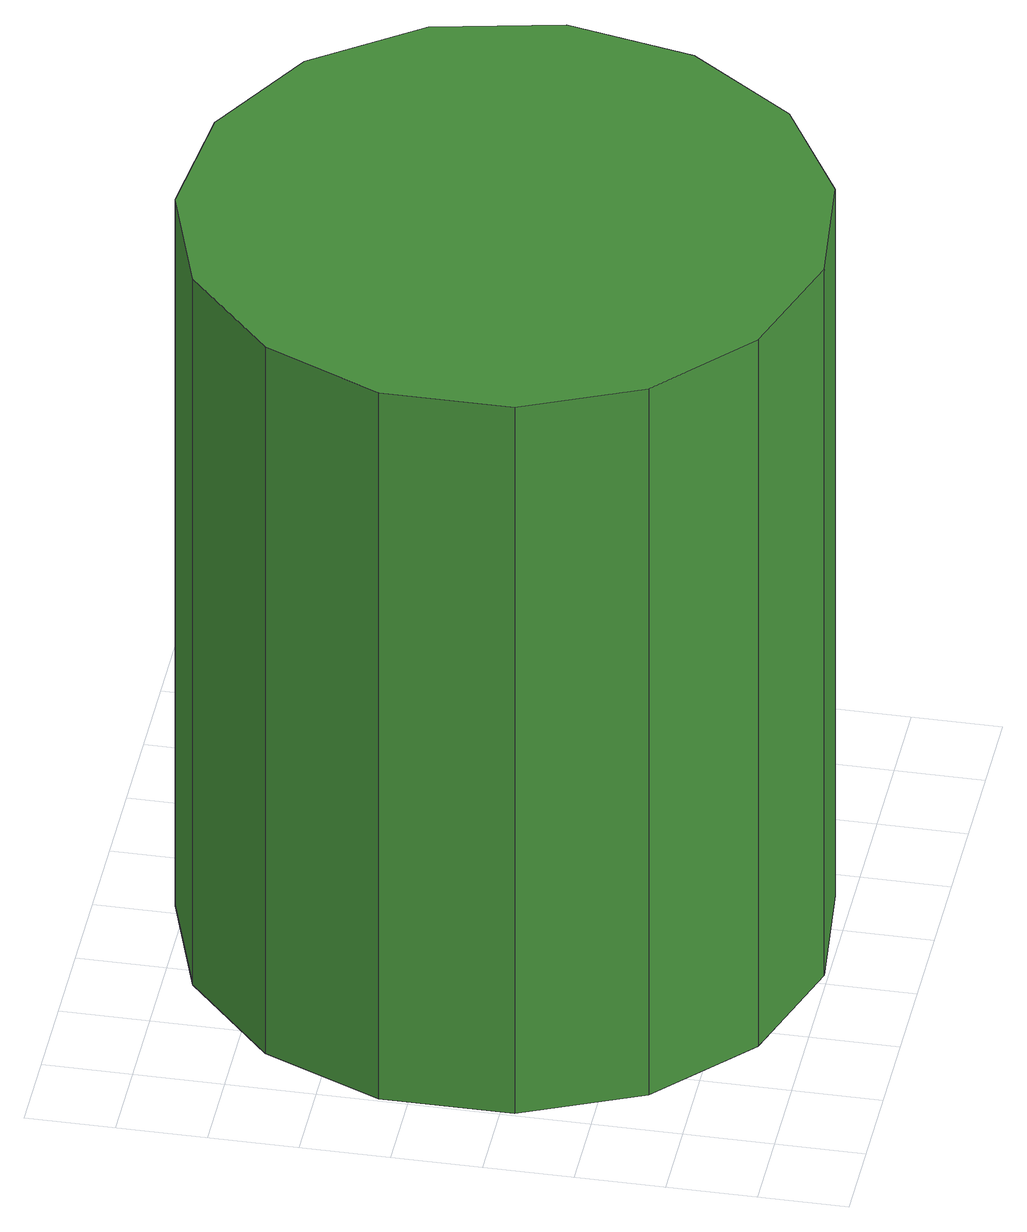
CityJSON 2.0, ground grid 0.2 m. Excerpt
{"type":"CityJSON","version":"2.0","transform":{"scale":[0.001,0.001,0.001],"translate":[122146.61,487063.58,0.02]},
"CityObjects":{
"tree1":{"type":"SolitaryVegetationObject","attributes":{"function":"something"},"geometry":[{"type":"MultiSurface","lod":"1","boundaries":[[[0,1,2,3,4,5,6,7,8,9,10,11,12,13,14]],[[15,16,17,18,19,20,21,22,23,24,25,26,27,28,29]],[[0,29,28,1]],[[1,28,27,2]],[[2,27,26,3]],[[3,26,25,4]],[[4,25,24,5]],[[5,24,23,6]],[[6,23,22,7]],[[7,22,21,8]],[[8,21,20,9]],[[9,20,19,10]],[[10,19,18,11]],[[11,18,17,12]],[[12,17,16,13]],[[13,16,15,14]],[[14,15,29,0]]]}]}
},
"vertices":[
[1417,717,1865],[1356,1007,1865],[1182,1246,1865],[925,1394,1865],[631,1425,1865],[349,1334,1865],[130,1136,1865],[9,865,1865],[9,569,1865],[130,299,1865],[349,101,1865],[631,9,1865],[925,40,1865],[1182,188,1865],[1356,428,1865],[1356,428,3],[1182,188,3],[925,40,3],[631,9,3],[349,101,3],[130,299,3],[9,569,3],[9,865,3],[130,1136,3],[349,1334,3],[631,1425,3],[925,1394,3],[1182,1246,3],[1356,1007,3],[1417,717,3]
]}
